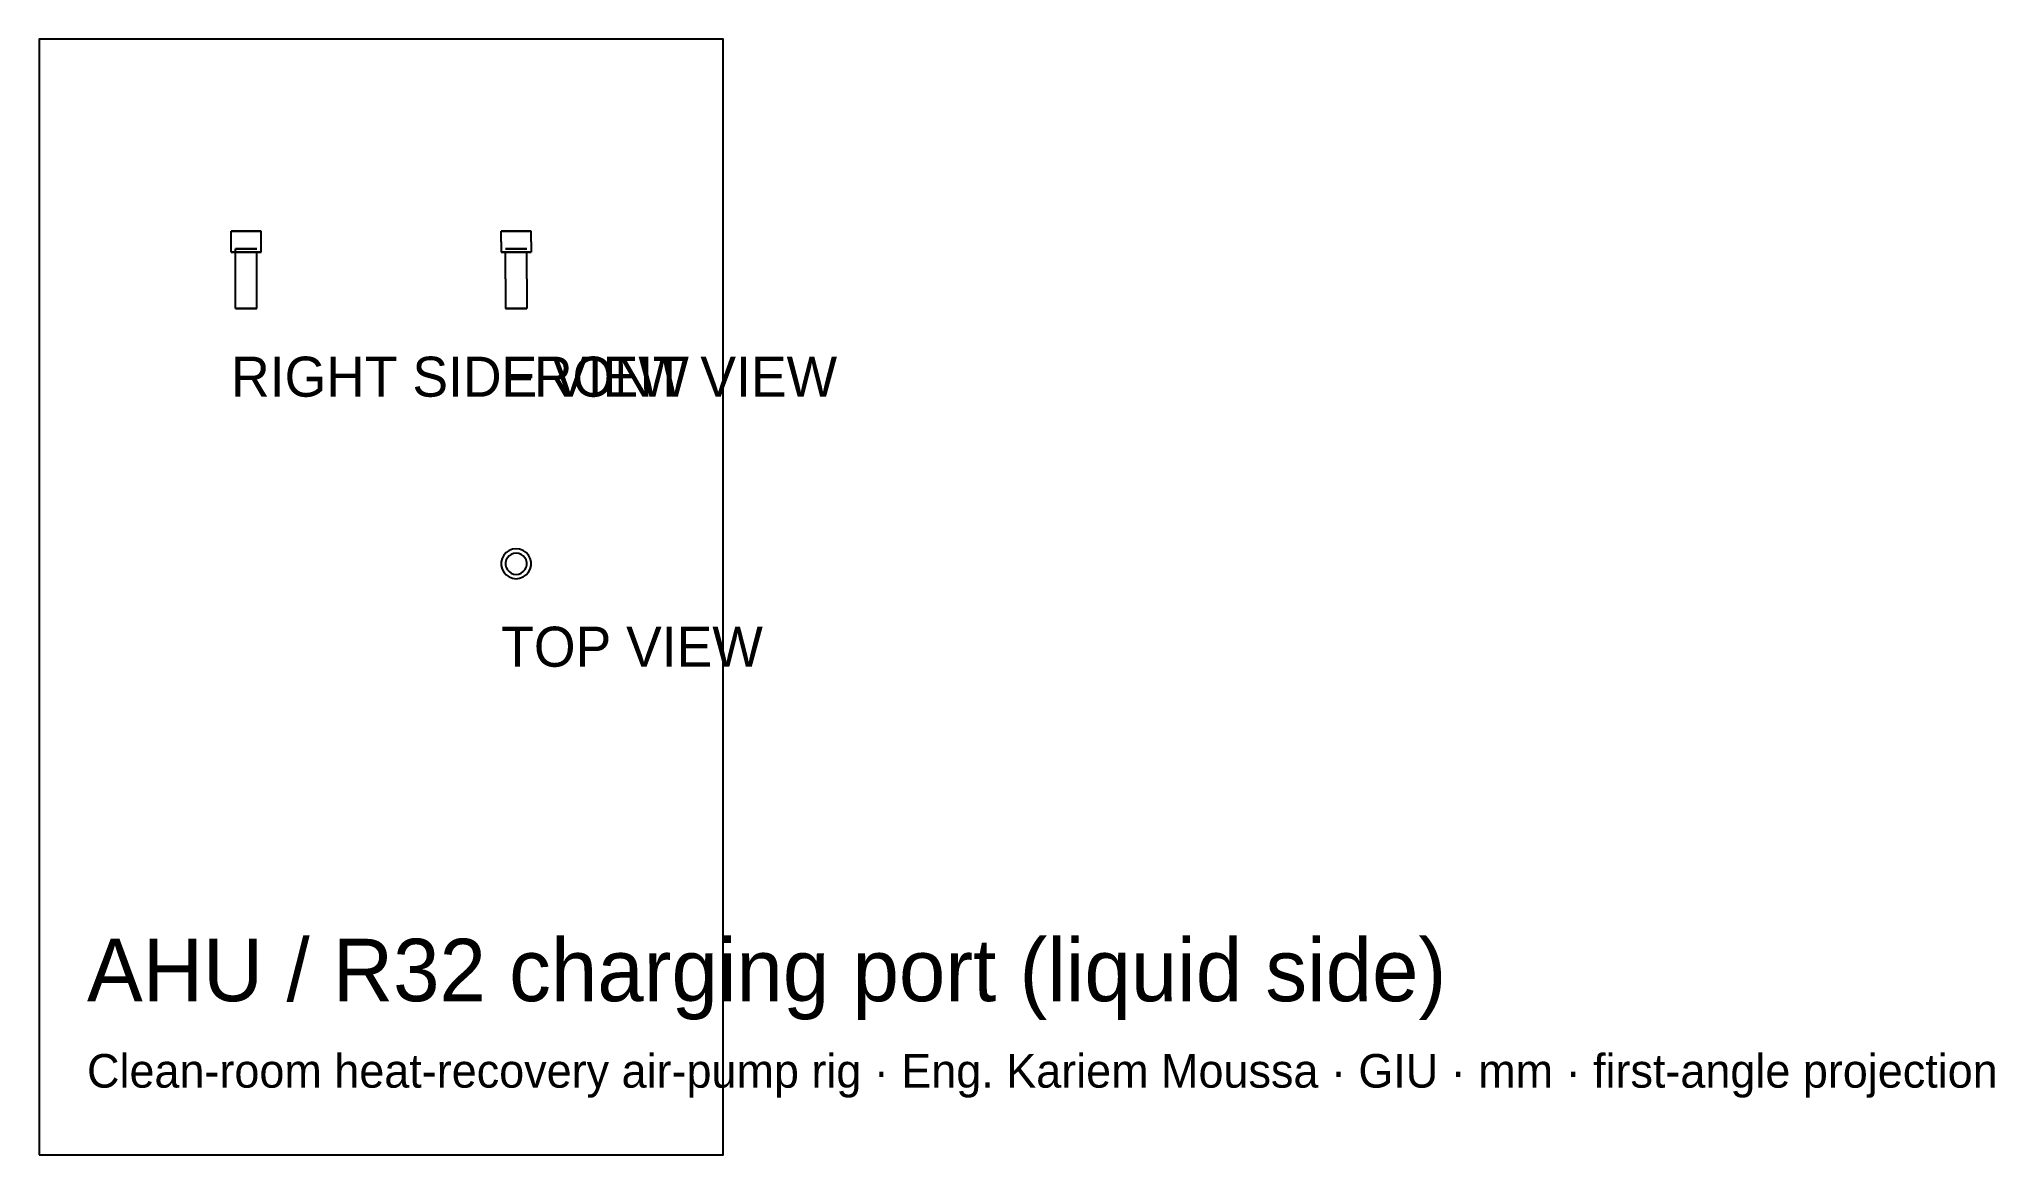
# Model space of a CAD drawing. Header units: millimetres. Extents: x -250 to -128, y -37 to 33.
import ezdxf

# ---------------------------------------------------------------- set-up
doc = ezdxf.new("R2010")
doc.units = ezdxf.units.MM
for name, color, linetype in [('BORDER', 7, 'Continuous'), ('HIDDEN', 8, 'Continuous'), ('TEXT', 5, 'Continuous'), ('VISIBLE', 7, 'Continuous')]:
    doc.layers.add(name, color=color, linetype=linetype)

msp = doc.modelspace()

# ---------------------------------------------------------------- linework, layer by layer
at = {"layer": 'BORDER'}
msp.add_lwpolyline([(-249.86, -36.95), (-207.11, -36.95), (-207.11, 32.76), (-249.86, 32.76)], close=True, dxfattribs=at)
at = {"layer": 'HIDDEN'}
for points in [[(-237.83, 20.76), (-237.86, 20.76)], [(-237.75, 20.76), (-237.83, 20.76)], [(-237.62, 20.76), (-237.75, 20.76)], [(-237.45, 20.76), (-237.62, 20.76)], [(-237.58, 19.44), (-237.58, 19.66)], [(-237.56, 19.66), (-237.58, 19.66)], [(-237.58, 19.66), (-237.56, 19.66)], [(-237.5, 19.66), (-237.56, 19.66)], [(-237.56, 19.66), (-237.5, 19.66)], [(-237.41, 19.66), (-237.5, 19.66)], [(-237.5, 19.66), (-237.41, 19.66)], [(-237.25, 20.76), (-237.45, 20.76)], [(-237.29, 19.66), (-237.41, 19.66)], [(-237.41, 19.66), (-237.29, 19.66)], [(-237.15, 19.66), (-237.29, 19.66)], [(-237.29, 19.66), (-237.15, 19.66)], [(-237.03, 20.76), (-237.25, 20.76)], [(-237, 19.66), (-237.15, 19.66)], [(-237.15, 19.66), (-237, 19.66)], [(-236.81, 20.76), (-237.03, 20.76)], [(-236.84, 19.66), (-237, 19.66)], [(-237, 19.66), (-236.84, 19.66)], [(-236.69, 19.66), (-236.84, 19.66)], [(-236.84, 19.66), (-236.69, 19.66)], [(-236.59, 20.76), (-236.81, 20.76)], [(-236.55, 19.66), (-236.69, 19.66)], [(-236.69, 19.66), (-236.55, 19.66)], [(-236.39, 20.76), (-236.59, 20.76)], [(-236.43, 19.66), (-236.55, 19.66)], [(-236.55, 19.66), (-236.43, 19.66)], [(-236.34, 19.66), (-236.43, 19.66)], [(-236.43, 19.66), (-236.34, 19.66)], [(-236.22, 20.76), (-236.39, 20.76)], [(-236.28, 19.66), (-236.34, 19.66)], [(-236.34, 19.66), (-236.28, 19.66)], [(-236.26, 19.66), (-236.28, 19.66)], [(-236.28, 19.66), (-236.26, 19.66)], [(-236.09, 20.76), (-236.22, 20.76)], [(-236.01, 20.76), (-236.09, 20.76)], [(-235.99, 20.76), (-236.01, 20.76)], [(-220.98, 20.76), (-220.98, 20.76)], [(-220.92, 20.76), (-220.98, 20.76)], [(-220.82, 20.76), (-220.92, 20.76)], [(-220.67, 20.76), (-220.82, 20.76)], [(-220.71, 19.66), (-220.67, 19.66)], [(-220.71, 19.66), (-220.71, 19.66)], [(-220.71, 19.66), (-220.71, 19.66)], [(-220.67, 19.66), (-220.71, 19.66)], [(-220.48, 20.76), (-220.67, 20.76)], [(-220.67, 19.66), (-220.59, 19.66)], [(-220.59, 19.66), (-220.67, 19.66)], [(-220.59, 19.66), (-220.49, 19.66)], [(-220.49, 19.66), (-220.59, 19.66)], [(-220.49, 19.66), (-220.36, 19.66)], [(-220.36, 19.66), (-220.49, 19.66)], [(-220.27, 20.76), (-220.48, 20.76)], [(-220.36, 19.66), (-220.21, 19.66)], [(-220.21, 19.66), (-220.36, 19.66)], [(-220.05, 20.76), (-220.27, 20.76)], [(-220.21, 19.66), (-220.05, 19.66)], [(-220.05, 19.66), (-220.21, 19.66)], [(-219.83, 20.76), (-220.05, 20.76)], [(-219.89, 19.66), (-220.05, 19.66)], [(-220.05, 19.66), (-219.89, 19.66)], [(-219.74, 19.66), (-219.89, 19.66)], [(-219.89, 19.66), (-219.74, 19.66)], [(-219.62, 20.76), (-219.83, 20.76)], [(-219.61, 19.66), (-219.74, 19.66)], [(-219.74, 19.66), (-219.61, 19.66)], [(-219.43, 20.76), (-219.62, 20.76)], [(-219.51, 19.66), (-219.61, 19.66)], [(-219.61, 19.66), (-219.51, 19.66)], [(-219.43, 19.66), (-219.51, 19.66)], [(-219.51, 19.66), (-219.43, 19.66)], [(-219.28, 20.76), (-219.43, 20.76)], [(-219.39, 19.66), (-219.43, 19.66)], [(-219.43, 19.66), (-219.39, 19.66)], [(-219.39, 19.66), (-219.39, 19.66)], [(-219.39, 19.66), (-219.39, 19.66)], [(-219.18, 20.76), (-219.28, 20.76)], [(-219.12, 20.76), (-219.18, 20.76)], [(-219.11, 20.76), (-219.12, 20.76)], [(-237.83, 19.44), (-237.86, 19.44)], [(-237.75, 19.44), (-237.83, 19.44)], [(-237.62, 19.44), (-237.75, 19.44)], [(-237.45, 19.44), (-237.62, 19.44)], [(-237.25, 19.44), (-237.45, 19.44)], [(-237.03, 19.44), (-237.25, 19.44)], [(-236.81, 19.44), (-237.03, 19.44)], [(-236.59, 19.44), (-236.81, 19.44)], [(-236.39, 19.44), (-236.59, 19.44)], [(-236.22, 19.44), (-236.39, 19.44)], [(-236.09, 19.44), (-236.22, 19.44)], [(-236.01, 19.44), (-236.09, 19.44)], [(-235.99, 19.44), (-236.01, 19.44)], [(-220.98, 19.44), (-220.98, 19.44)], [(-220.92, 19.44), (-220.98, 19.44)], [(-220.82, 19.44), (-220.92, 19.44)], [(-220.67, 19.44), (-220.82, 19.44)], [(-220.48, 19.44), (-220.67, 19.44)], [(-220.27, 19.44), (-220.48, 19.44)], [(-220.05, 19.44), (-220.27, 19.44)], [(-219.83, 19.44), (-220.05, 19.44)], [(-219.62, 19.44), (-219.83, 19.44)], [(-219.43, 19.44), (-219.62, 19.44)], [(-219.28, 19.44), (-219.43, 19.44)], [(-219.18, 19.44), (-219.28, 19.44)], [(-219.12, 19.44), (-219.18, 19.44)], [(-219.11, 19.44), (-219.12, 19.44)], [(-237.56, 15.92), (-237.58, 15.92)], [(-237.5, 15.92), (-237.56, 15.92)], [(-237.41, 15.92), (-237.5, 15.92)], [(-237.29, 15.92), (-237.41, 15.92)], [(-237.15, 15.92), (-237.29, 15.92)], [(-237, 15.92), (-237.15, 15.92)], [(-236.84, 15.92), (-237, 15.92)], [(-236.69, 15.92), (-236.84, 15.92)], [(-236.55, 15.92), (-236.69, 15.92)], [(-236.43, 15.92), (-236.55, 15.92)], [(-236.34, 15.92), (-236.43, 15.92)], [(-236.28, 15.92), (-236.34, 15.92)], [(-236.26, 15.92), (-236.28, 15.92)], [(-220.71, 15.92), (-220.71, 15.92)], [(-220.67, 15.92), (-220.71, 15.92)], [(-220.59, 15.92), (-220.67, 15.92)], [(-220.49, 15.92), (-220.59, 15.92)], [(-220.36, 15.92), (-220.49, 15.92)], [(-220.21, 15.92), (-220.36, 15.92)], [(-220.05, 15.92), (-220.21, 15.92)], [(-219.89, 15.92), (-220.05, 15.92)], [(-219.74, 15.92), (-219.89, 15.92)], [(-219.61, 15.92), (-219.74, 15.92)], [(-219.51, 15.92), (-219.61, 15.92)], [(-219.43, 15.92), (-219.51, 15.92)], [(-219.39, 15.92), (-219.43, 15.92)], [(-219.39, 15.92), (-219.39, 15.92)], [(-220.92, 0.32), (-220.98, 0.1)], [(-220.98, 0.1), (-220.98, -0.13)], [(-220.82, 0.52), (-220.92, 0.32)], [(-220.67, 0.68), (-220.82, 0.52)], [(-220.67, 0.22), (-220.71, 0.06)], [(-220.67, 0.22), (-220.71, 0.06)], [(-220.71, 0.06), (-220.71, -0.09)], [(-220.71, 0.06), (-220.71, -0.09)], [(-220.48, 0.81), (-220.67, 0.68)], [(-220.59, 0.36), (-220.67, 0.22)], [(-220.59, 0.36), (-220.67, 0.22)], [(-220.49, 0.48), (-220.59, 0.36)], [(-220.49, 0.48), (-220.59, 0.36)], [(-220.36, 0.57), (-220.49, 0.48)], [(-220.36, 0.57), (-220.49, 0.48)], [(-220.27, 0.89), (-220.48, 0.81)], [(-220.21, 0.63), (-220.36, 0.57)], [(-220.21, 0.63), (-220.36, 0.57)], [(-220.05, 0.92), (-220.27, 0.89)], [(-220.05, 0.64), (-220.21, 0.63)], [(-220.05, 0.64), (-220.21, 0.63)], [(-219.83, 0.89), (-220.05, 0.92)], [(-219.89, 0.63), (-220.05, 0.64)], [(-219.89, 0.63), (-220.05, 0.64)], [(-219.74, 0.57), (-219.89, 0.63)], [(-219.74, 0.57), (-219.89, 0.63)], [(-219.62, 0.81), (-219.83, 0.89)], [(-219.61, 0.48), (-219.74, 0.57)], [(-219.61, 0.48), (-219.74, 0.57)], [(-219.43, 0.68), (-219.62, 0.81)], [(-219.51, 0.36), (-219.61, 0.48)], [(-219.51, 0.36), (-219.61, 0.48)], [(-219.43, 0.22), (-219.51, 0.36)], [(-219.43, 0.22), (-219.51, 0.36)], [(-219.28, 0.52), (-219.43, 0.68)], [(-219.39, 0.06), (-219.43, 0.22)], [(-219.39, 0.06), (-219.43, 0.22)], [(-219.39, -0.09), (-219.39, 0.06)], [(-219.39, -0.09), (-219.39, 0.06)], [(-219.18, 0.32), (-219.28, 0.52)], [(-219.12, 0.1), (-219.18, 0.32)], [(-219.12, -0.13), (-219.12, 0.1)], [(-220.98, -0.13), (-220.92, -0.35)], [(-220.92, -0.35), (-220.82, -0.55)], [(-220.82, -0.55), (-220.67, -0.71)], [(-220.71, -0.09), (-220.67, -0.25)], [(-220.71, -0.09), (-220.67, -0.25)], [(-220.67, -0.25), (-220.59, -0.39)], [(-220.67, -0.25), (-220.59, -0.39)], [(-220.67, -0.71), (-220.48, -0.84)], [(-220.59, -0.39), (-220.49, -0.51)], [(-220.59, -0.39), (-220.49, -0.51)], [(-220.49, -0.51), (-220.36, -0.6)], [(-220.49, -0.51), (-220.36, -0.6)], [(-220.48, -0.84), (-220.27, -0.92)], [(-220.36, -0.6), (-220.21, -0.66)], [(-220.36, -0.6), (-220.21, -0.66)], [(-220.27, -0.92), (-220.05, -0.95)], [(-220.21, -0.66), (-220.05, -0.68)], [(-220.21, -0.66), (-220.05, -0.68)], [(-220.05, -0.68), (-219.89, -0.66)], [(-220.05, -0.68), (-219.89, -0.66)], [(-220.05, -0.95), (-219.83, -0.92)], [(-219.89, -0.66), (-219.74, -0.6)], [(-219.89, -0.66), (-219.74, -0.6)], [(-219.83, -0.92), (-219.62, -0.84)], [(-219.74, -0.6), (-219.61, -0.51)], [(-219.74, -0.6), (-219.61, -0.51)], [(-219.62, -0.84), (-219.43, -0.71)], [(-219.61, -0.51), (-219.51, -0.39)], [(-219.61, -0.51), (-219.51, -0.39)], [(-219.51, -0.39), (-219.43, -0.25)], [(-219.51, -0.39), (-219.43, -0.25)], [(-219.43, -0.25), (-219.39, -0.09)], [(-219.43, -0.25), (-219.39, -0.09)], [(-219.43, -0.71), (-219.28, -0.55)], [(-219.28, -0.55), (-219.18, -0.35)], [(-219.18, -0.35), (-219.12, -0.13)]]:
    msp.add_lwpolyline(points, dxfattribs=at)
at = {"layer": 'VISIBLE'}
for points in [[(-237.86, 19.44), (-237.86, 20.76)], [(-237.86, 20.76), (-237.83, 20.76)], [(-237.83, 20.76), (-237.75, 20.76)], [(-237.75, 20.76), (-237.62, 20.76)], [(-237.62, 20.76), (-237.45, 20.76)], [(-237.45, 20.76), (-237.25, 20.76)], [(-237.25, 20.76), (-237.03, 20.76)], [(-237.03, 20.76), (-236.81, 20.76)], [(-236.81, 20.76), (-236.59, 20.76)], [(-236.59, 20.76), (-236.39, 20.76)], [(-236.39, 20.76), (-236.22, 20.76)], [(-236.22, 20.76), (-236.09, 20.76)], [(-236.09, 20.76), (-236.01, 20.76)], [(-236.01, 20.76), (-235.99, 20.76)], [(-235.99, 19.44), (-235.99, 20.76)], [(-220.98, 20.76), (-220.92, 20.76)], [(-220.98, 20.76), (-220.98, 20.76)], [(-220.98, 20.1), (-220.98, 20.76)], [(-220.98, 20.1), (-220.98, 19.44)], [(-220.92, 20.76), (-220.82, 20.76)], [(-220.82, 20.76), (-220.67, 20.76)], [(-220.67, 20.76), (-220.48, 20.76)], [(-220.48, 20.76), (-220.27, 20.76)], [(-220.27, 20.76), (-220.05, 20.76)], [(-220.05, 20.76), (-219.83, 20.76)], [(-219.83, 20.76), (-219.62, 20.76)], [(-219.62, 20.76), (-219.43, 20.76)], [(-219.43, 20.76), (-219.28, 20.76)], [(-219.28, 20.76), (-219.18, 20.76)], [(-219.18, 20.76), (-219.12, 20.76)], [(-219.12, 20.76), (-219.11, 20.76)], [(-219.11, 20.1), (-219.11, 20.76)], [(-219.11, 20.1), (-219.11, 19.44)], [(-237.86, 19.44), (-237.83, 19.44)], [(-237.83, 19.44), (-237.75, 19.44)], [(-237.75, 19.44), (-237.62, 19.44)], [(-237.62, 19.44), (-237.45, 19.44)], [(-237.58, 15.92), (-237.58, 19.44)], [(-237.45, 19.44), (-237.25, 19.44)], [(-237.25, 19.44), (-237.03, 19.44)], [(-237.03, 19.44), (-236.81, 19.44)], [(-236.81, 19.44), (-236.59, 19.44)], [(-236.59, 19.44), (-236.39, 19.44)], [(-236.39, 19.44), (-236.22, 19.44)], [(-236.26, 15.92), (-236.26, 19.44)], [(-236.22, 19.44), (-236.09, 19.44)], [(-236.09, 19.44), (-236.01, 19.44)], [(-236.01, 19.44), (-235.99, 19.44)], [(-220.98, 19.44), (-220.92, 19.44)], [(-220.98, 19.44), (-220.98, 19.44)], [(-220.92, 19.44), (-220.82, 19.44)], [(-220.82, 19.44), (-220.67, 19.44)], [(-220.71, 17.79), (-220.71, 19.44)], [(-220.67, 19.44), (-220.48, 19.44)], [(-220.48, 19.44), (-220.27, 19.44)], [(-220.27, 19.44), (-220.05, 19.44)], [(-220.05, 19.44), (-219.83, 19.44)], [(-219.83, 19.44), (-219.62, 19.44)], [(-219.62, 19.44), (-219.43, 19.44)], [(-219.43, 19.44), (-219.28, 19.44)], [(-219.39, 17.79), (-219.39, 19.44)], [(-219.28, 19.44), (-219.18, 19.44)], [(-219.18, 19.44), (-219.12, 19.44)], [(-219.12, 19.44), (-219.11, 19.44)], [(-220.71, 17.79), (-220.71, 15.92)], [(-219.39, 17.79), (-219.39, 15.92)], [(-237.58, 15.92), (-237.56, 15.92)], [(-237.56, 15.92), (-237.5, 15.92)], [(-237.5, 15.92), (-237.41, 15.92)], [(-237.41, 15.92), (-237.29, 15.92)], [(-237.29, 15.92), (-237.15, 15.92)], [(-237.15, 15.92), (-237, 15.92)], [(-237, 15.92), (-236.84, 15.92)], [(-236.84, 15.92), (-236.69, 15.92)], [(-236.69, 15.92), (-236.55, 15.92)], [(-236.55, 15.92), (-236.43, 15.92)], [(-236.43, 15.92), (-236.34, 15.92)], [(-236.34, 15.92), (-236.28, 15.92)], [(-236.28, 15.92), (-236.26, 15.92)], [(-220.71, 15.92), (-220.67, 15.92)], [(-220.71, 15.92), (-220.71, 15.92)], [(-220.67, 15.92), (-220.59, 15.92)], [(-220.59, 15.92), (-220.49, 15.92)], [(-220.49, 15.92), (-220.36, 15.92)], [(-220.36, 15.92), (-220.21, 15.92)], [(-220.21, 15.92), (-220.05, 15.92)], [(-220.05, 15.92), (-219.89, 15.92)], [(-219.89, 15.92), (-219.74, 15.92)], [(-219.74, 15.92), (-219.61, 15.92)], [(-219.61, 15.92), (-219.51, 15.92)], [(-219.51, 15.92), (-219.43, 15.92)], [(-219.43, 15.92), (-219.39, 15.92)], [(-219.39, 15.92), (-219.39, 15.92)], [(-220.92, 0.32), (-220.98, 0.1)], [(-220.98, 0.1), (-220.98, -0.13)], [(-220.82, 0.52), (-220.92, 0.32)], [(-220.67, 0.68), (-220.82, 0.52)], [(-220.48, 0.81), (-220.67, 0.68)], [(-220.27, 0.89), (-220.48, 0.81)], [(-220.05, 0.92), (-220.27, 0.89)], [(-219.83, 0.89), (-220.05, 0.92)], [(-219.62, 0.81), (-219.83, 0.89)], [(-219.43, 0.68), (-219.62, 0.81)], [(-219.28, 0.52), (-219.43, 0.68)], [(-219.18, 0.32), (-219.28, 0.52)], [(-219.12, 0.1), (-219.18, 0.32)], [(-219.12, -0.13), (-219.12, 0.1)], [(-220.98, -0.13), (-220.92, -0.35)], [(-220.92, -0.35), (-220.82, -0.55)], [(-220.82, -0.55), (-220.67, -0.71)], [(-220.67, -0.71), (-220.48, -0.84)], [(-220.48, -0.84), (-220.27, -0.92)], [(-220.27, -0.92), (-220.05, -0.95)], [(-220.05, -0.95), (-219.83, -0.92)], [(-219.83, -0.92), (-219.62, -0.84)], [(-219.62, -0.84), (-219.43, -0.71)], [(-219.43, -0.71), (-219.28, -0.55)], [(-219.28, -0.55), (-219.18, -0.35)], [(-219.18, -0.35), (-219.12, -0.13)]]:
    msp.add_lwpolyline(points, dxfattribs=at)

# ---------------------------------------------------------------- texts
at = {"layer": 'TEXT'}
for s, height, p in [('RIGHT SIDE VIEW', 2.5, (-237.86, 10.42)), ('FRONT VIEW', 2.5, (-220.98, 10.42)), ('TOP VIEW', 2.5, (-220.98, -6.45)), ('AHU / R32 charging port (liquid side)', 3.9, (-246.86, -27.35)), ('Clean-room heat-recovery air-pump rig · Eng. Kariem Moussa · GIU · mm · first-angle projection', 2.1, (-246.86, -32.75))]:
    msp.add_text(s, height=height, dxfattribs=at).set_placement(p)

doc.saveas('drawing.dxf')
